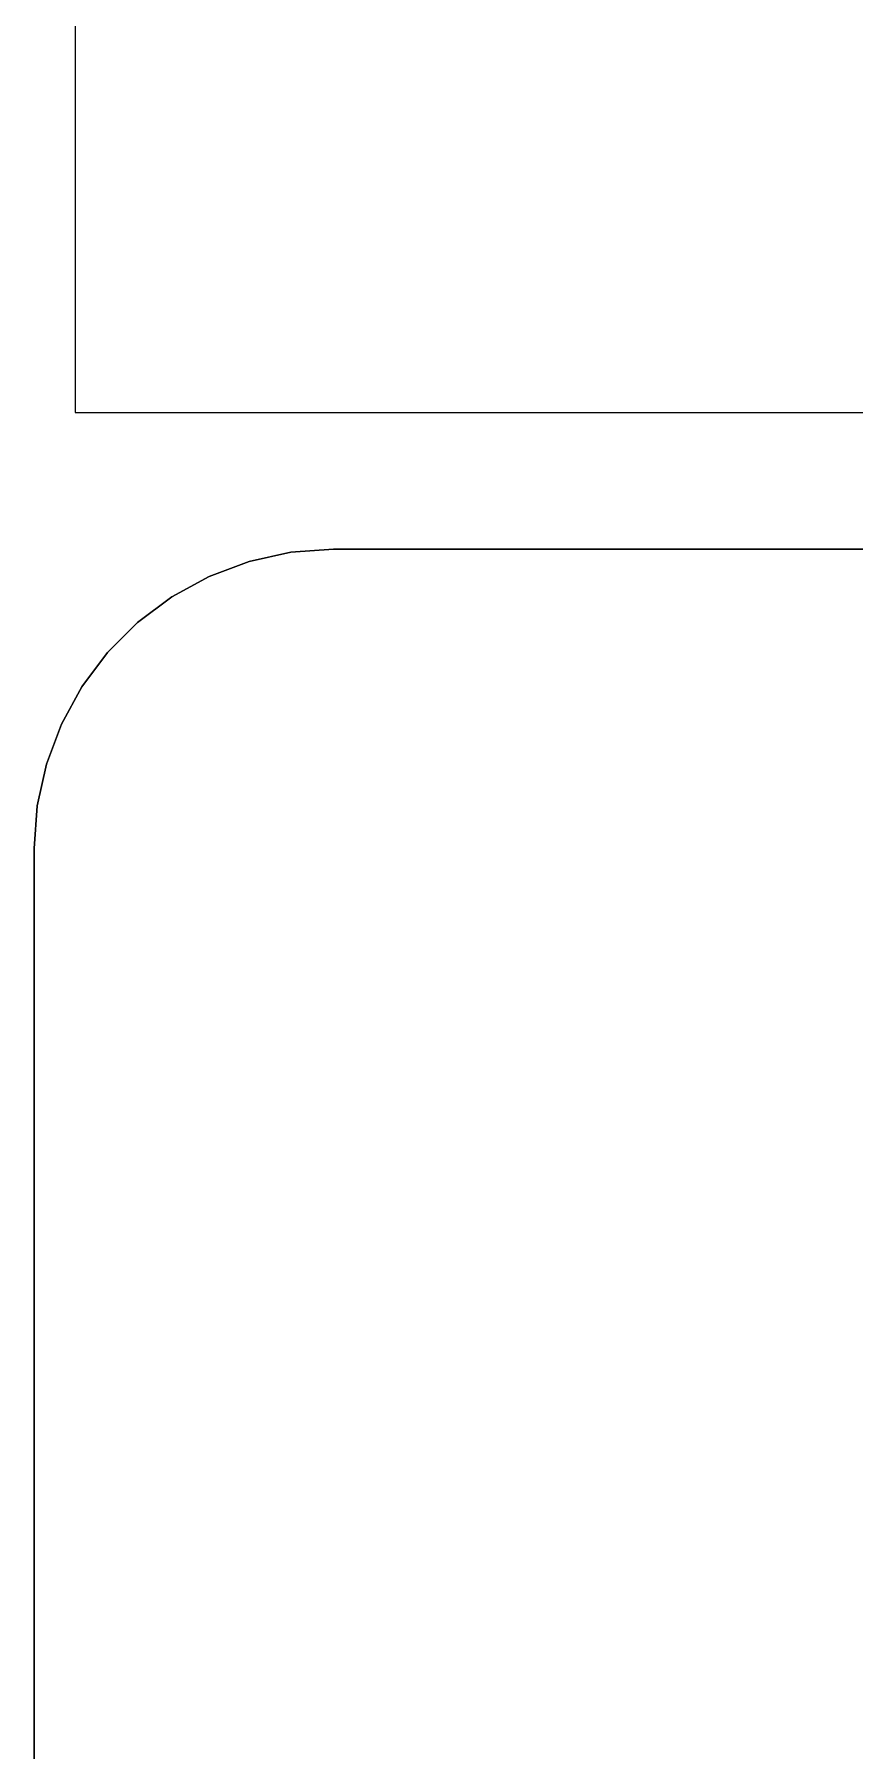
# Model space of a CAD drawing. Header units: millimetres. Extents: x -45 to 45, y -42.1 to 27.5.
# Drawn here: x -32.5 to -27.02, y -16.03 to -4.56 of the extents above; entities that cross this region are included whole.
import ezdxf

# ---------------------------------------------------------------- set-up
doc = ezdxf.new("R2010")
doc.units = ezdxf.units.MM

msp = doc.modelspace()

# ---------------------------------------------------------------- linework, layer by layer
at = {"color": 7, "linetype": 'Continuous', "lineweight": 25}
for p, q in [((-32.226, 22.115), (-32.226, -7.085)), ((-32.226, -7.085), (26.974, -7.085)), ((-30.785, -8.02), (-31.063, -8.081)), ((-30.5, -8), (-30.785, -8.02)), ((-10, -8), (-30.5, -8)), ((-31.063, -8.081), (-31.331, -8.181)), ((-31.331, -8.181), (-31.581, -8.317)), ((-31.581, -8.317), (-31.81, -8.489)), ((-31.81, -8.489), (-32.011, -8.69)), ((-32.011, -8.69), (-32.183, -8.919)), ((-32.183, -8.919), (-32.319, -9.169)), ((-32.319, -9.169), (-32.419, -9.437)), ((-32.419, -9.437), (-32.48, -9.715)), ((-32.48, -9.715), (-32.5, -10)), ((-32.5, -10), (-32.5, -27.5))]:
    msp.add_line(p, q, dxfattribs=at)
at = {"color": 7, "linetype": 'Continuous'}
for p, q in [((-31.063, -8.081), (-30.785, -8.02)), ((-30.785, -8.02), (-30.5, -8)), ((-30.5, -8), (-10, -8)), ((-31.331, -8.181), (-31.063, -8.081)), ((-31.581, -8.317), (-31.331, -8.181)), ((-31.81, -8.489), (-31.581, -8.317)), ((-32.011, -8.69), (-31.81, -8.489)), ((-32.183, -8.919), (-32.011, -8.69)), ((-32.319, -9.169), (-32.183, -8.919)), ((-32.419, -9.437), (-32.319, -9.169)), ((-32.48, -9.715), (-32.419, -9.437)), ((-32.5, -10), (-32.48, -9.715)), ((-32.5, -27.5), (-32.5, -10))]:
    msp.add_line(p, q, dxfattribs=at)

doc.saveas('drawing.dxf')
